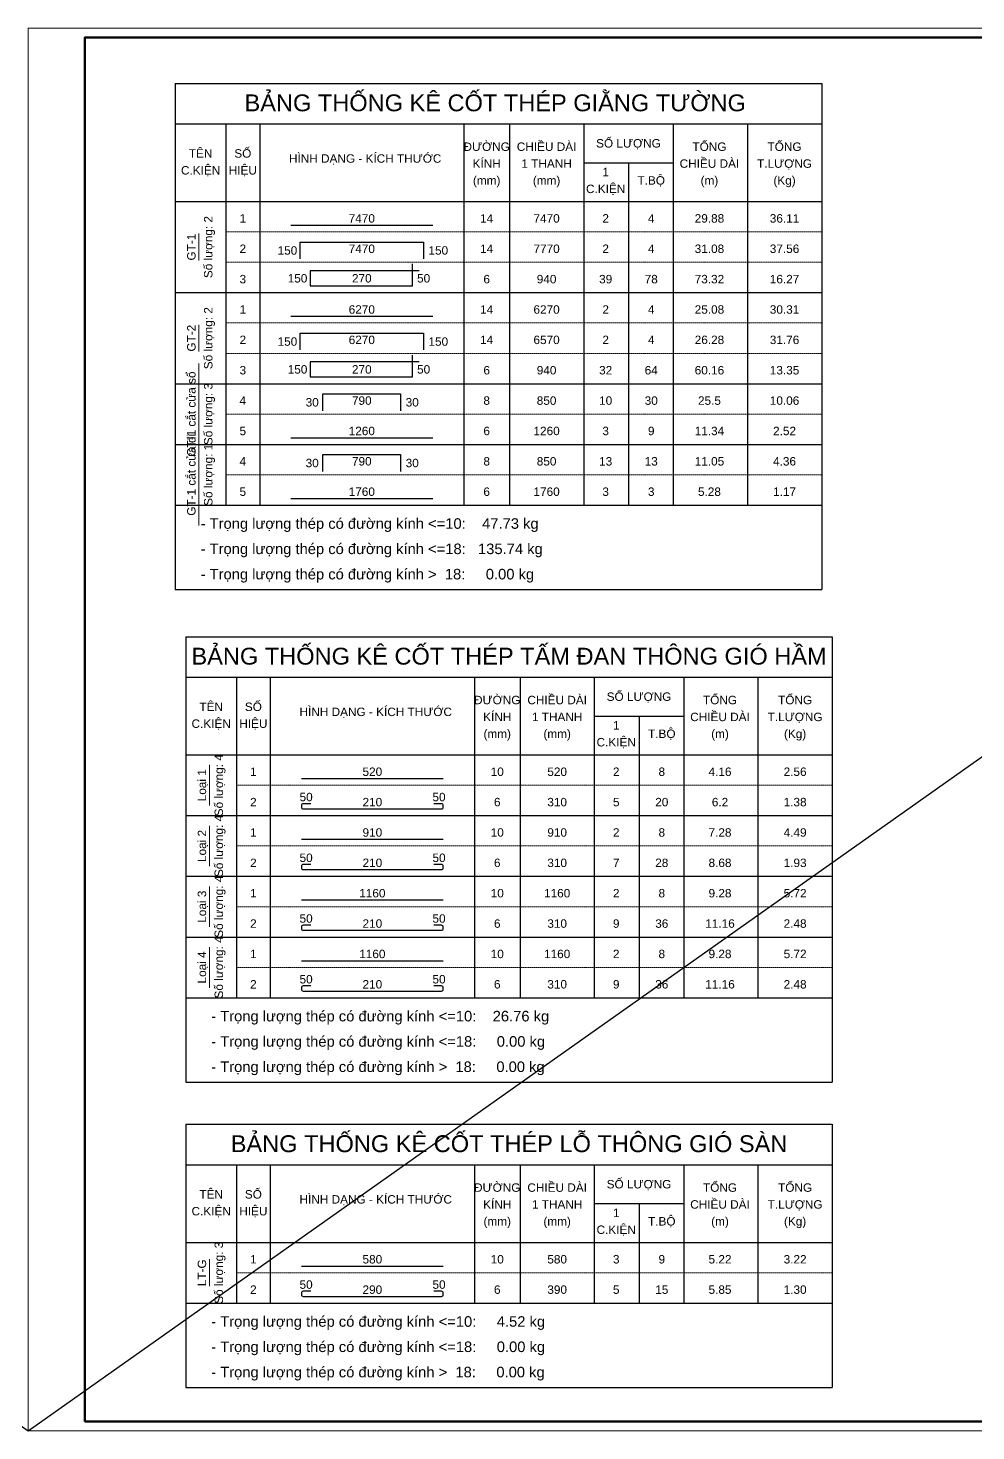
# Model space of a CAD drawing. Header units: millimetres. Extents: x -182770 to 489476, y -561170 to -280028.
# Drawn here: x 409676 to 423717, y -533379 to -512589 of the extents above; entities that cross this region are included whole.
import ezdxf
from ezdxf.enums import TextEntityAlignment as Align

# ---------------------------------------------------------------- set-up
doc = ezdxf.new("R2010")
doc.units = ezdxf.units.MM
doc.header["$MEASUREMENT"] = 0
doc.linetypes.add('HIDDEN', pattern=[0.375, 0.25, -0.125])
doc.layers.get('Defpoints').update_dxf_attribs({"color": 1})
doc.layers.add('KCS_Plotter', color=11, linetype='Continuous', plot=False)
for name, color, linetype, lineweight in [('Khungten_LCDI', 7, 'Continuous', 5), ('LC MANH DUT', 35, 'HIDDEN', 5), ('LC Net dam 1', 30, 'Continuous', 30), ('LC Net thay', 63, 'Continuous', 25), ('LC Text1', 3, 'Continuous', 20)]:
    doc.layers.add(name, color=color, linetype=linetype, lineweight=lineweight)
doc.styles.add('Hoa', font='micross.ttf')
doc.styles.add('Khungten', font='VHAVAN.TTF', dxfattribs={"width": 0.9, "height": 5000})
doc.styles.add('LC 1', font='VHAVANB.TTF')
doc.styles.add('Thuong', font='micross.ttf')
doc.styles.add('Title', font='VHBLACK.TTF', dxfattribs={"width": 0.8})

# ---------------------------------------------------------------- blocks, each defined once
blk = doc.blocks.new('lcdi fix')
at = {"layer": 'Defpoints', "lineweight": 0}
blk.add_lwpolyline([(-1200, -14850), (-1200, 14850), (40800, 14850), (40800, -14850)], close=True, dxfattribs=at)
at = {"layer": 'Khungten_LCDI', "color": 5, "lineweight": 60}
blk.add_lwpolyline([(0, -14650), (0, 14650), (40600, 14650), (40600, -14650)], close=True, dxfattribs=at)
at = {"color": 7, "style": 'Khungten', "width": 0.8}
for tag, p in [('REVISION', (39499, -10746)), ('NGAYHT', (39546, -11609))]:
    blk.add_attdef(tag, text='', height=200, dxfattribs=at).set_placement(p, align=Align.CENTER)
at = {"layer": 'LC Text1', "color": 3, "style": 'LC 1', "width": 1.834006}
for tag, p, p2 in [('TENBANVE1', (36913, -8886), (40339, -8886)), ('TENBANVE2', (36913, -9562), (40339, -9562))]:
    blk.add_attdef(tag, text='', height=250, dxfattribs=at).set_placement(p, p2, align=Align.FIT)
at = {"layer": 'LC Text1', "style": 'Title', "width": 0.7}
blk.add_attdef('SOBANVE', text='', height=250, dxfattribs=at).set_placement((39562, -13896), align=Align.CENTER)

msp = doc.modelspace()

# ---------------------------------------------------------------- linework, layer by layer
at = {"layer": 'KCS_Plotter', "ltscale": 250}
for p, q in [((380276.1, -512588.8), (409676.1, -533378.8)), ((409676.1, -533378.8), (439076.1, -512588.8))]:
    msp.add_line(p, q, dxfattribs=at)
at = {"layer": 'LC MANH DUT'}
for p, q in [((412607.3, -515609.5), (421432.3, -515609.5)), ((412607.3, -516059.5), (421432.3, -516059.5)), ((412607.3, -516509.5), (421432.3, -516509.5)), ((412607.3, -516959.5), (421432.3, -516959.5)), ((412607.3, -517409.5), (421432.3, -517409.5)), ((412607.3, -517859.5), (421432.3, -517859.5)), ((412607.3, -518309.5), (421432.3, -518309.5)), ((412607.3, -518759.5), (421432.3, -518759.5)), ((412607.3, -519209.5), (421432.3, -519209.5)), ((412607.3, -519659.5), (421432.3, -519659.5)), ((412763.8, -523809.7), (421588.8, -523809.7)), ((412763.8, -524259.7), (421588.8, -524259.7)), ((412763.8, -524709.7), (421588.8, -524709.7)), ((412763.8, -525159.7), (421588.8, -525159.7)), ((412763.8, -525609.7), (421588.8, -525609.7)), ((412763.8, -526059.7), (421588.8, -526059.7)), ((412763.8, -526509.7), (421588.8, -526509.7)), ((412763.8, -526959.7), (421588.8, -526959.7)), ((412763.8, -531034.7), (421588.8, -531034.7)), ((412763.8, -531484.7), (421588.8, -531484.7))]:
    msp.add_line(p, q, dxfattribs=at)
at = {"layer": 'LC Net dam 1'}
for points in [[(413569.8, -515509.5), (415669.8, -515509.5)], [(413707.3, -516009.5), (413707.3, -515759.5), (415532.3, -515759.5), (415532.3, -516009.5)], [(415469.8, -516184.5), (413857.3, -516184.5), (413857.3, -516409.5), (415369.8, -516409.5), (415369.8, -516084.5)], [(413569.8, -516859.5), (415669.8, -516859.5)], [(413707.3, -517359.5), (413707.3, -517109.5), (415532.3, -517109.5), (415532.3, -517359.5)], [(415469.8, -517534.5), (413857.3, -517534.5), (413857.3, -517759.5), (415369.8, -517759.5), (415369.8, -517434.5)], [(414044.8, -518259.5), (414044.8, -518009.5), (415194.8, -518009.5), (415194.8, -518259.5)], [(413569.8, -518659.5), (415669.8, -518659.5)], [(414044.8, -519159.5), (414044.8, -518909.5), (415194.8, -518909.5), (415194.8, -519159.5)], [(413569.8, -519559.5), (415669.8, -519559.5)], [(413726.3, -523709.7), (415826.3, -523709.7)], [(413726.3, -524609.7), (415826.3, -524609.7)], [(413726.3, -525509.7), (415826.3, -525509.7)], [(413726.3, -526409.7), (415826.3, -526409.7)], [(413726.3, -530934.7), (415826.3, -530934.7)]]:
    msp.add_lwpolyline(points, dxfattribs=at)
for points in [[(413863.8, -524084.7), (413751.3, -524084.7, 0.4142136), (413726.3, -524109.7), (413726.3, -524134.7, 0.4142136), (413751.3, -524159.7), (415801.3, -524159.7, 0.4142136), (415826.3, -524134.7), (415826.3, -524109.7, 0.4142136), (415801.3, -524084.7), (415688.8, -524084.7)], [(413863.8, -524984.7), (413751.3, -524984.7, 0.4142136), (413726.3, -525009.7), (413726.3, -525034.7, 0.4142136), (413751.3, -525059.7), (415801.3, -525059.7, 0.4142136), (415826.3, -525034.7), (415826.3, -525009.7, 0.4142136), (415801.3, -524984.7), (415688.8, -524984.7)], [(413863.8, -525884.7), (413751.3, -525884.7, 0.4142136), (413726.3, -525909.7), (413726.3, -525934.7, 0.4142136), (413751.3, -525959.7), (415801.3, -525959.7, 0.4142136), (415826.3, -525934.7), (415826.3, -525909.7, 0.4142136), (415801.3, -525884.7), (415688.8, -525884.7)], [(413863.8, -526784.7), (413751.3, -526784.7, 0.4142136), (413726.3, -526809.7), (413726.3, -526834.7, 0.4142136), (413751.3, -526859.7), (415801.3, -526859.7, 0.4142136), (415826.3, -526834.7), (415826.3, -526809.7, 0.4142136), (415801.3, -526784.7), (415688.8, -526784.7)], [(413863.8, -531309.7), (413751.3, -531309.7, 0.4142136), (413726.3, -531334.7), (413726.3, -531359.7, 0.4142136), (413751.3, -531384.7), (415801.3, -531384.7, 0.4142136), (415826.3, -531359.7), (415826.3, -531334.7, 0.4142136), (415801.3, -531309.7), (415688.8, -531309.7)]]:
    msp.add_lwpolyline(points, format="xyb", dxfattribs=at)
at = {"layer": 'LC Net thay'}
for p, q in [((411857.3, -513409.5), (421432.3, -513409.5)), ((411857.3, -513409.5), (411857.3, -520909.5)), ((421432.3, -513409.5), (421432.3, -520909.5)), ((411857.3, -514009.5), (421432.3, -514009.5)), ((412607.3, -514009.5), (412607.3, -519659.5)), ((413107.3, -514009.5), (413107.3, -519659.5)), ((416132.3, -514009.5), (416132.3, -519659.5)), ((416807.3, -514009.5), (416807.3, -519659.5)), ((417907.3, -514009.5), (417907.3, -519659.5)), ((419232.3, -514009.5), (419232.3, -519659.5)), ((420332.3, -514009.5), (420332.3, -519659.5)), ((417907.3, -514584.5), (419232.3, -514584.5)), ((418569.8, -514584.5), (418569.8, -519659.5)), ((411857.3, -515159.5), (421432.3, -515159.5)), ((411857.3, -516509.5), (421432.3, -516509.5)), ((411857.3, -517859.5), (421432.3, -517859.5)), ((411857.3, -518759.5), (421432.3, -518759.5)), ((411857.3, -519659.5), (421432.3, -519659.5)), ((411857.3, -519659.5), (421432.3, -519659.5)), ((411857.3, -520909.5), (421432.3, -520909.5)), ((412013.8, -521609.7), (421588.8, -521609.7)), ((412013.8, -521609.7), (412013.8, -528209.7)), ((421588.8, -521609.7), (421588.8, -528209.7)), ((412013.8, -522209.7), (421588.8, -522209.7)), ((412763.8, -522209.7), (412763.8, -526959.7)), ((413263.8, -522209.7), (413263.8, -526959.7)), ((416288.8, -522209.7), (416288.8, -526959.7)), ((416963.8, -522209.7), (416963.8, -526959.7)), ((418063.8, -522209.7), (418063.8, -526959.7)), ((419388.8, -522209.7), (419388.8, -526959.7)), ((420488.8, -522209.7), (420488.8, -526959.7)), ((418063.8, -522784.7), (419388.8, -522784.7)), ((418726.3, -522784.7), (418726.3, -526959.7)), ((412013.8, -523359.7), (421588.8, -523359.7)), ((412013.8, -524259.7), (421588.8, -524259.7)), ((412013.8, -525159.7), (421588.8, -525159.7)), ((412013.8, -526059.7), (421588.8, -526059.7)), ((412013.8, -526959.7), (421588.8, -526959.7)), ((412013.8, -526959.7), (421588.8, -526959.7)), ((412013.8, -528209.7), (421588.8, -528209.7)), ((412013.8, -528834.7), (421588.8, -528834.7)), ((412013.8, -528834.7), (412013.8, -532734.7)), ((421588.8, -528834.7), (421588.8, -532734.7)), ((412013.8, -529434.7), (421588.8, -529434.7)), ((412763.8, -529434.7), (412763.8, -531484.7)), ((413263.8, -529434.7), (413263.8, -531484.7)), ((416288.8, -529434.7), (416288.8, -531484.7)), ((416963.8, -529434.7), (416963.8, -531484.7)), ((418063.8, -529434.7), (418063.8, -531484.7)), ((419388.8, -529434.7), (419388.8, -531484.7)), ((420488.8, -529434.7), (420488.8, -531484.7)), ((418063.8, -530009.7), (419388.8, -530009.7)), ((418726.3, -530009.7), (418726.3, -531484.7)), ((412013.8, -530584.7), (421588.8, -530584.7)), ((412013.8, -531484.7), (421588.8, -531484.7)), ((412013.8, -531484.7), (421588.8, -531484.7)), ((412013.8, -532734.7), (421588.8, -532734.7))]:
    msp.add_line(p, q, dxfattribs=at)
at = {"layer": 'LC Text1'}
for p, q in [((412207.3, -516034.5), (412207.3, -515634.5)), ((412207.3, -517384.5), (412207.3, -516984.5)), ((412207.3, -519059.5), (412207.3, -517559.5)), ((412207.3, -519959.5), (412207.3, -518459.5)), ((412363.8, -524109.7), (412363.8, -523509.7)), ((412363.8, -525009.7), (412363.8, -524409.7)), ((412363.8, -525909.7), (412363.8, -525309.7)), ((412363.8, -526809.7), (412363.8, -526209.7)), ((412363.8, -531234.7), (412363.8, -530834.7))]:
    msp.add_line(p, q, dxfattribs=at)

# ---------------------------------------------------------------- block references
at = {"layer": 'LC Net thay', "xscale": 0.7, "yscale": 0.7, "zscale": 0.7}
msp.add_blockref('lcdi fix', (410516.1, -522983.8), dxfattribs=at)

# ---------------------------------------------------------------- texts
at = {"layer": 'LC Text1', "color": 4, "style": 'Hoa'}
for s, p in [('BẢNG THỐNG KÊ CỐT THÉP GIẰNG TƯỜNG ', (416644.8, -513822)), ('BẢNG THỐNG KÊ CỐT THÉP TẤM ĐAN THÔNG GIÓ HẦM', (416801.3, -522022.2)), ('BẢNG THỐNG KÊ CỐT THÉP LỖ THÔNG GIÓ SÀN', (416801.3, -529247.2))]:
    msp.add_text(s, height=250, dxfattribs=at).set_placement(p, align=Align.CENTER)
at = {"layer": 'LC Text1'}
for s, style, p in [('ĐƯỜNG', 'Hoa', (416469.8, -514409.5)), ('CHIỀU DÀI', 'Hoa', (417357.3, -514409.5)), ('SỐ LƯỢNG', 'Hoa', (418569.8, -514359.5)), ('TỔNG', 'Hoa', (419769.8, -514409.5)), ('TỔNG', 'Hoa', (420882.3, -514409.5)), ('TÊN', 'Hoa', (412232.3, -514509.5)), ('SỐ', 'Hoa', (412857.3, -514509.5)), ('HÌNH DẠNG - KÍCH THƯỚC', 'Hoa', (414669.8, -514584.5)), ('KÍNH', 'Hoa', (416469.8, -514659.5)), ('1 THANH', 'Hoa', (417357.3, -514659.5)), ('CHIỀU DÀI', 'Hoa', (419769.8, -514659.5)), ('T.LƯỢNG', 'Hoa', (420882.3, -514659.5)), ('C.KIỆN', 'Hoa', (412232.3, -514759.5)), ('HIỆU', 'Hoa', (412857.3, -514759.5)), ('1', 'Hoa', (418232.3, -514784.5)), ('T.BỘ', 'Hoa', (418907.3, -514909.5)), ('(mm)', 'Thuong', (416469.8, -514909.5)), ('(mm)', 'Thuong', (417357.3, -514909.5)), ('C.KIỆN', 'Hoa', (418232.3, -515034.5)), ('(m)', 'Thuong', (419769.8, -514909.5)), ('(Kg)', 'Thuong', (420882.3, -514909.5)), ('ĐƯỜNG', 'Hoa', (416626.3, -522609.7)), ('CHIỀU DÀI', 'Hoa', (417513.8, -522609.7)), ('SỐ LƯỢNG', 'Hoa', (418726.3, -522559.7)), ('TỔNG', 'Hoa', (419926.3, -522609.7)), ('TỔNG', 'Hoa', (421038.8, -522609.7)), ('TÊN', 'Hoa', (412388.8, -522709.7)), ('SỐ', 'Hoa', (413013.8, -522709.7)), ('HÌNH DẠNG - KÍCH THƯỚC', 'Hoa', (414826.3, -522784.7)), ('C.KIỆN', 'Hoa', (412388.8, -522959.7)), ('HIỆU', 'Hoa', (413013.8, -522959.7)), ('KÍNH', 'Hoa', (416626.3, -522859.7)), ('1 THANH', 'Hoa', (417513.8, -522859.7)), ('1', 'Hoa', (418388.8, -522984.7)), ('CHIỀU DÀI', 'Hoa', (419926.3, -522859.7)), ('T.LƯỢNG', 'Hoa', (421038.8, -522859.7)), ('(mm)', 'Thuong', (416626.3, -523109.7)), ('(mm)', 'Thuong', (417513.8, -523109.7)), ('C.KIỆN', 'Hoa', (418388.8, -523234.7)), ('T.BỘ', 'Hoa', (419063.8, -523109.7)), ('(m)', 'Thuong', (419926.3, -523109.7)), ('(Kg)', 'Thuong', (421038.8, -523109.7)), ('ĐƯỜNG', 'Hoa', (416626.3, -529834.7)), ('CHIỀU DÀI', 'Hoa', (417513.8, -529834.7)), ('SỐ LƯỢNG', 'Hoa', (418726.3, -529784.7)), ('TỔNG', 'Hoa', (419926.3, -529834.7)), ('TỔNG', 'Hoa', (421038.8, -529834.7)), ('TÊN', 'Hoa', (412388.8, -529934.7)), ('SỐ', 'Hoa', (413013.8, -529934.7)), ('HÌNH DẠNG - KÍCH THƯỚC', 'Hoa', (414826.3, -530009.7)), ('KÍNH', 'Hoa', (416626.3, -530084.7)), ('CHIỀU DÀI', 'Hoa', (419926.3, -530084.7)), ('C.KIỆN', 'Hoa', (412388.8, -530184.7)), ('HIỆU', 'Hoa', (413013.8, -530184.7)), ('1 THANH', 'Hoa', (417513.8, -530084.7)), ('1', 'Hoa', (418388.8, -530209.7)), ('T.LƯỢNG', 'Hoa', (421038.8, -530084.7)), ('(mm)', 'Thuong', (416626.3, -530334.7)), ('(mm)', 'Thuong', (417513.8, -530334.7)), ('C.KIỆN', 'Hoa', (418388.8, -530459.7)), ('T.BỘ', 'Hoa', (419063.8, -530334.7)), ('(m)', 'Thuong', (419926.3, -530334.7)), ('(Kg)', 'Thuong', (421038.8, -530334.7))]:
    msp.add_text(s, height=125, dxfattribs=dict(at, style=style)).set_placement(p, align=Align.CENTER)
at = {"layer": 'LC Text1', "style": 'Hoa'}
for s, p in [('Số lượng: 2', (412407.3, -515834.5)), ('GT-1', (412157.3, -515834.5)), ('Số lượng: 2', (412407.3, -517184.5)), ('GT-2', (412157.3, -517184.5)), ('GT-1 cắt cửa sổ', (412157.3, -518309.5)), ('Số lượng: 3', (412407.3, -518309.5)), ('GT-1 cắt cửa đi', (412157.3, -519209.5)), ('Số lượng: 1', (412407.3, -519209.5)), ('Số lượng: 4', (412563.8, -523809.7)), ('Loại 1', (412313.8, -523809.7)), ('Số lượng: 4', (412563.8, -524709.7)), ('Loại 2', (412313.8, -524709.7)), ('Số lượng: 4', (412563.8, -525609.7)), ('Loại 3', (412313.8, -525609.7)), ('Số lượng: 4', (412563.8, -526509.7)), ('Loại 4', (412313.8, -526509.7)), ('Số lượng: 3', (412563.8, -531034.7)), ('LT-G', (412313.8, -531034.7))]:
    msp.add_text(s, height=125, rotation=90.00021, dxfattribs=at).set_placement(p, align=Align.CENTER)
for s, p in [('1', (412857.3, -515509.5)), ('7470', (414619.8, -515509.5)), ('14', (416469.8, -515509.5)), ('7470', (417357.3, -515509.5)), ('2', (418232.3, -515509.5)), ('4', (418907.3, -515509.5)), ('29.88', (419769.8, -515509.5)), ('36.11', (420882.3, -515509.5)), ('2', (412857.3, -515959.5)), ('7470', (414619.8, -515959.5)), ('14', (416469.8, -515959.5)), ('3', (412857.3, -516409.5)), ('270', (414619.8, -516397)), ('6', (416469.8, -516409.5)), ('1', (412857.3, -516859.5)), ('6270', (414619.8, -516859.5)), ('14', (416469.8, -516859.5)), ('6270', (417357.3, -516859.5)), ('2', (418232.3, -516859.5)), ('4', (418907.3, -516859.5)), ('25.08', (419769.8, -516859.5)), ('30.31', (420882.3, -516859.5)), ('2', (412857.3, -517309.5)), ('6270', (414619.8, -517309.5)), ('14', (416469.8, -517309.5)), ('3', (412857.3, -517759.5)), ('270', (414619.8, -517747)), ('6', (416469.8, -517759.5)), ('4', (412857.3, -518209.5)), ('790', (414619.8, -518209.5)), ('8', (416469.8, -518209.5)), ('5', (412857.3, -518659.5)), ('1260', (414619.8, -518659.5)), ('6', (416469.8, -518659.5)), ('1260', (417357.3, -518659.5)), ('3', (418232.3, -518659.5)), ('9', (418907.3, -518659.5)), ('11.34', (419769.8, -518659.5)), ('2.52', (420882.3, -518659.5)), ('4', (412857.3, -519109.5)), ('790', (414619.8, -519109.5)), ('8', (416469.8, -519109.5)), ('5', (412857.3, -519559.5)), ('1760', (414619.8, -519559.5)), ('6', (416469.8, -519559.5)), ('1760', (417357.3, -519559.5)), ('3', (418232.3, -519559.5)), ('3', (418907.3, -519559.5)), ('5.28', (419769.8, -519559.5)), ('1.17', (420882.3, -519559.5)), ('1', (413013.8, -523709.7)), ('520', (414776.3, -523709.7)), ('10', (416626.3, -523709.7)), ('520', (417513.8, -523709.7)), ('2', (418388.8, -523709.7)), ('8', (419063.8, -523709.7)), ('4.16', (419926.3, -523709.7)), ('2.56', (421038.8, -523709.7)), ('2', (413013.8, -524159.7)), ('50', (413795, -524084.7)), ('210', (414776.3, -524159.7)), ('50', (415763.8, -524084.7)), ('6', (416626.3, -524159.7)), ('1', (413013.8, -524609.7)), ('910', (414776.3, -524609.7)), ('10', (416626.3, -524609.7)), ('910', (417513.8, -524609.7)), ('2', (418388.8, -524609.7)), ('8', (419063.8, -524609.7)), ('7.28', (419926.3, -524609.7)), ('4.49', (421038.8, -524609.7)), ('2', (413013.8, -525059.7)), ('50', (413795, -524984.7)), ('210', (414776.3, -525059.7)), ('50', (415763.8, -524984.7)), ('6', (416626.3, -525059.7)), ('1', (413013.8, -525509.7)), ('1160', (414776.3, -525509.7)), ('10', (416626.3, -525509.7)), ('1160', (417513.8, -525509.7)), ('2', (418388.8, -525509.7)), ('8', (419063.8, -525509.7)), ('9.28', (419926.3, -525509.7)), ('5.72', (421038.8, -525509.7)), ('50', (413795, -525884.7)), ('50', (415763.8, -525884.7)), ('2', (413013.8, -525959.7)), ('210', (414776.3, -525959.7)), ('6', (416626.3, -525959.7)), ('1', (413013.8, -526409.7)), ('1160', (414776.3, -526409.7)), ('10', (416626.3, -526409.7)), ('1160', (417513.8, -526409.7)), ('2', (418388.8, -526409.7)), ('8', (419063.8, -526409.7)), ('9.28', (419926.3, -526409.7)), ('5.72', (421038.8, -526409.7)), ('2', (413013.8, -526859.7)), ('50', (413795, -526784.7)), ('210', (414776.3, -526859.7)), ('50', (415763.8, -526784.7)), ('6', (416626.3, -526859.7)), ('1', (413013.8, -530934.7)), ('580', (414776.3, -530934.7)), ('10', (416626.3, -530934.7)), ('580', (417513.8, -530934.7)), ('3', (418388.8, -530934.7)), ('9', (419063.8, -530934.7)), ('5.22', (419926.3, -530934.7)), ('3.22', (421038.8, -530934.7)), ('50', (413795, -531309.7)), ('50', (415763.8, -531309.7)), ('2', (413013.8, -531384.7)), ('290', (414776.3, -531384.7)), ('6', (416626.3, -531384.7))]:
    msp.add_text(s, height=125, dxfattribs=at).set_placement(p, align=Align.BOTTOM_CENTER)
at = {"layer": 'LC Text1', "color": 7, "style": 'Hoa'}
for s, p in [('7770', (417357.3, -515959.5)), ('2', (418232.3, -515959.5)), ('4', (418907.3, -515959.5)), ('31.08', (419769.8, -515959.5)), ('37.56', (420882.3, -515959.5)), ('940', (417357.3, -516409.5)), ('39', (418232.3, -516409.5)), ('78', (418907.3, -516409.5)), ('73.32', (419769.8, -516409.5)), ('16.27', (420882.3, -516409.5)), ('6570', (417357.3, -517309.5)), ('2', (418232.3, -517309.5)), ('4', (418907.3, -517309.5)), ('26.28', (419769.8, -517309.5)), ('31.76', (420882.3, -517309.5)), ('940', (417357.3, -517759.5)), ('32', (418232.3, -517759.5)), ('64', (418907.3, -517759.5)), ('60.16', (419769.8, -517759.5)), ('13.35', (420882.3, -517759.5)), ('850', (417357.3, -518209.5)), ('10', (418232.3, -518209.5)), ('30', (418907.3, -518209.5)), ('25.5', (419769.8, -518209.5)), ('10.06', (420882.3, -518209.5)), ('850', (417357.3, -519109.5)), ('13', (418232.3, -519109.5)), ('13', (418907.3, -519109.5)), ('11.05', (419769.8, -519109.5)), ('4.36', (420882.3, -519109.5)), ('310', (417513.8, -524159.7)), ('5', (418388.8, -524159.7)), ('20', (419063.8, -524159.7)), ('6.2', (419926.3, -524159.7)), ('1.38', (421038.8, -524159.7)), ('310', (417513.8, -525059.7)), ('7', (418388.8, -525059.7)), ('28', (419063.8, -525059.7)), ('8.68', (419926.3, -525059.7)), ('1.93', (421038.8, -525059.7)), ('310', (417513.8, -525959.7)), ('9', (418388.8, -525959.7)), ('36', (419063.8, -525959.7)), ('11.16', (419926.3, -525959.7)), ('2.48', (421038.8, -525959.7)), ('310', (417513.8, -526859.7)), ('9', (418388.8, -526859.7)), ('36', (419063.8, -526859.7)), ('11.16', (419926.3, -526859.7)), ('2.48', (421038.8, -526859.7)), ('390', (417513.8, -531384.7)), ('5', (418388.8, -531384.7)), ('15', (419063.8, -531384.7)), ('5.85', (419926.3, -531384.7)), ('1.30', (421038.8, -531384.7))]:
    msp.add_text(s, height=125, dxfattribs=at).set_placement(p, align=Align.BOTTOM_CENTER)
at = {"layer": 'LC Text1', "style": 'Hoa'}
for s, p in [('150', (413663.6, -515984.5)), ('150', (413813.6, -516397)), ('150', (413663.6, -517334.5)), ('150', (413813.6, -517747)), ('30', (413982.3, -518234.5)), ('30', (413982.3, -519134.5))]:
    msp.add_text(s, height=125, dxfattribs=at).set_placement(p, align=Align.BOTTOM_RIGHT)
for s, p in [('150', (415607.3, -515984.5)), ('50', (415438.6, -516397)), ('150', (415607.3, -517334.5)), ('50', (415438.6, -517747)), ('30', (415269.8, -518234.5)), ('30', (415269.8, -519134.5))]:
    msp.add_text(s, height=125, dxfattribs=at).set_placement(p, align=Align.BOTTOM_LEFT)
for s, p in [('- Trọng lượng thép có đường kính <=10:    47.73 kg', (412232.3, -520009.5)), ('- Trọng lượng thép có đường kính <=18:   135.74 kg', (412232.3, -520384.5)), ('- Trọng lượng thép có đường kính >  18:     0.00 kg', (412232.3, -520759.5)), ('- Trọng lượng thép có đường kính <=10:    26.76 kg', (412388.8, -527309.7)), ('- Trọng lượng thép có đường kính <=18:     0.00 kg', (412388.8, -527684.7)), ('- Trọng lượng thép có đường kính >  18:     0.00 kg', (412388.8, -528059.7)), ('- Trọng lượng thép có đường kính <=10:     4.52 kg', (412388.8, -531834.7)), ('- Trọng lượng thép có đường kính <=18:     0.00 kg', (412388.8, -532209.7)), ('- Trọng lượng thép có đường kính >  18:     0.00 kg', (412388.8, -532584.7))]:
    msp.add_text(s, height=156.25, dxfattribs=at).set_placement(p)

doc.saveas('drawing.dxf')
